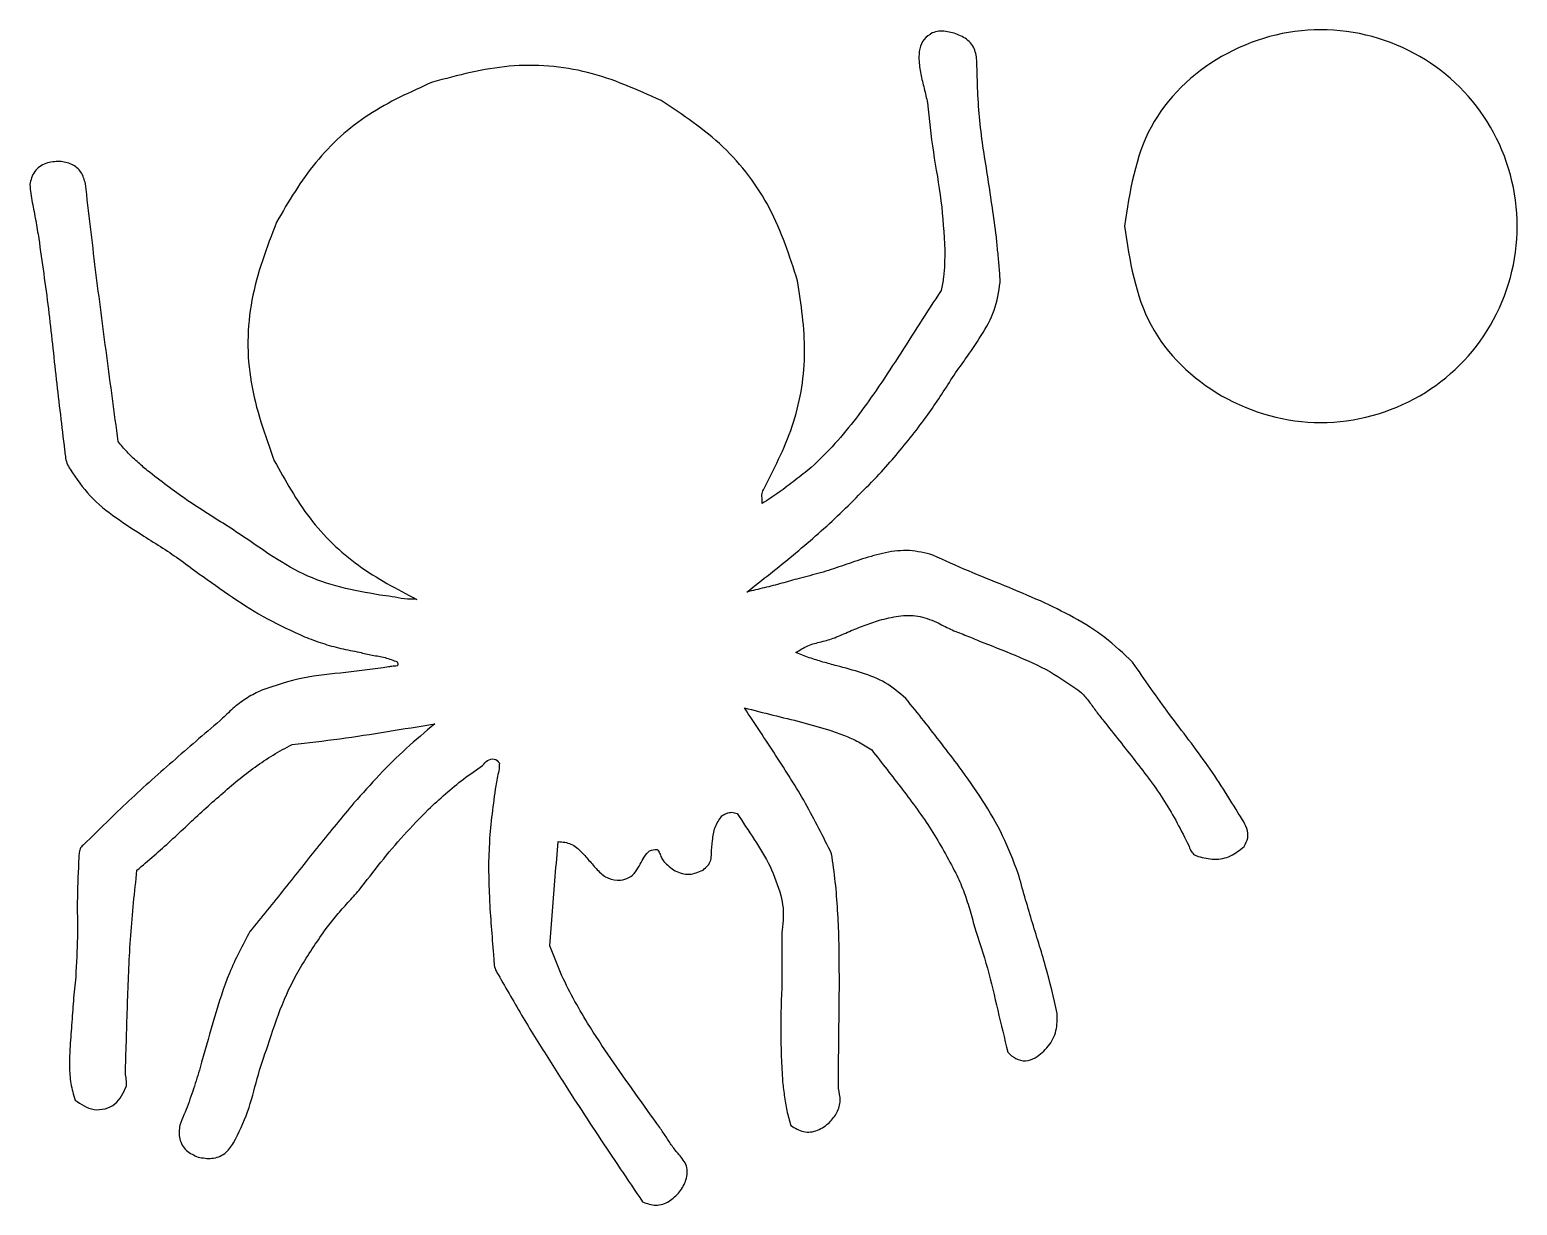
# Model space of a CAD drawing. Extents: x 0 to 279, y 233 to 325.
# Drawn here: x 0 to 116.2, y 233.3 to 325.1 of the extents above; entities outside this region: 1.
import ezdxf

# ---------------------------------------------------------------- set-up
doc = ezdxf.new("R2010")
doc.units = 0
doc.layers.get('0').update_dxf_attribs({"linetype": 'CONTINUOUS'})

msp = doc.modelspace()

# ---------------------------------------------------------------- linework, layer by layer
at = {"color": 7}
msp.add_lwpolyline([(279.3238, 296.9768), (279.3238, 296.9768)], dxfattribs=at)
for points, knots in [([(70.510118, 324.872526), (70.274203, 324.724669), (69.803618, 324.429736), (69.477444, 323.628218), (69.464884, 323.082448), (69.458558, 322.807559)], [0, 0, 0, 0, 0.817206, 1.630099, 2.455024, 2.455024, 2.455024, 2.455024]), ([(72.078991, 324.885883), (71.905479, 324.922398), (71.558342, 324.995454), (71.018345, 325.041551), (70.67899, 324.928689), (70.510118, 324.872526)], [0, 0, 0, 0, 0.533293, 1.066934, 1.59553, 1.59553, 1.59553, 1.59553]), ([(73.99274, 322.591577), (73.95893, 322.955839), (73.891348, 323.683968), (73.10965, 324.538464), (72.423599, 324.769721), (72.078991, 324.885883)], [0, 0, 0, 0, 1.074358, 2.147548, 3.230682, 3.230682, 3.230682, 3.230682]), ([(85.510229, 309.772643), (85.93205, 312.478132), (86.763182, 317.808876), (92.8733, 323.67757), (100.843607, 325.852079), (108.897565, 323.677541), (114.761484, 317.808849), (116.937621, 309.772664), (114.761498, 301.73649), (108.897531, 295.867901), (100.843607, 293.693464), (92.873334, 295.867873), (86.763171, 301.736464), (85.932047, 307.067169), (85.510229, 309.772643)], [0, 0, 0, 0, 8.024513, 15.811047, 23.835659, 31.86008, 39.646562, 47.671072, 55.695526, 63.481931, 71.506337, 79.530934, 87.317391, 95.341847, 95.341847, 95.341847, 95.341847]), ([(49.320309, 319.597955), (47.444223, 320.436706), (43.691695, 322.114366), (37.410685, 322.610472), (33.439237, 321.552361), (31.453667, 321.023347)], [0, 0, 0, 0, 6.137045, 12.275255, 18.41252, 18.41252, 18.41252, 18.41252]), ([(69.458558, 322.807559), (69.495489, 322.422489), (69.569422, 321.651609), (69.890146, 320.534962), (70.049161, 319.779314), (70.128553, 319.402037)], [0, 0, 0, 0, 1.157937, 2.318099, 3.474913, 3.474913, 3.474913, 3.474913]), ([(75.517869, 308.93989), (75.308416, 310.453182), (74.889477, 313.480016), (74.106805, 318.004642), (74.030748, 321.063151), (73.99274, 322.591577)], [0, 0, 0, 0, 4.58443, 9.169614, 13.74983, 13.74983, 13.74983, 13.74983]), ([(31.453667, 321.023347), (29.751975, 320.258353), (26.34853, 318.728336), (22.114576, 314.914742), (20.223257, 311.698685), (19.277528, 310.090538)], [0, 0, 0, 0, 5.576062, 11.152328, 16.72942, 16.72942, 16.72942, 16.72942]), ([(59.977584, 305.508152), (59.356401, 307.433943), (58.113886, 311.28598), (54.36759, 316.225775), (51.002673, 318.473937), (49.320309, 319.597955)], [0, 0, 0, 0, 6.043502, 12.088435, 18.132686, 18.132686, 18.132686, 18.132686]), ([(70.128553, 319.402037), (70.264494, 318.120721), (70.536475, 315.557138), (71.274972, 311.756329), (71.411771, 309.180551), (71.480116, 307.893692)], [0, 0, 0, 0, 3.864609, 7.732089, 11.593385, 11.593385, 11.593385, 11.593385]), ([(2.336882, 314.834552), (1.97174, 314.811382), (1.244414, 314.765229), (0.268158, 314.100317), (0.089293, 313.382274), (0, 313.023814)], [0, 0, 0, 0, 1.089862, 2.170892, 3.248547, 3.248547, 3.248547, 3.248547]), ([(4.350766, 313.083025), (4.265086, 313.398435), (4.094415, 314.026716), (3.299368, 314.687524), (2.658983, 314.785348), (2.336882, 314.834552)], [0, 0, 0, 0, 0.963387, 1.919013, 2.886099, 2.886099, 2.886099, 2.886099]), ([(0, 313.023814), (0.059375, 312.55245), (0.178252, 311.60872), (0.484631, 310.214382), (0.627882, 309.273567), (0.699491, 308.803266)], [0, 0, 0, 0, 1.424539, 2.8521, 4.279011, 4.279011, 4.279011, 4.279011]), ([(6.907558, 292.950618), (6.609882, 295.185817), (6.014531, 299.656215), (5.127676, 306.362838), (4.609736, 310.842963), (4.350766, 313.083025)], [0, 0, 0, 0, 6.764837, 13.529668, 20.294497, 20.294497, 20.294497, 20.294497]), ([(19.277528, 310.090538), (18.512721, 308.085703), (16.982836, 304.07532), (16.921737, 297.483932), (18.376995, 293.445863), (19.104497, 291.427182)], [0, 0, 0, 0, 6.405729, 12.813732, 19.219488, 19.219488, 19.219488, 19.219488]), ([(0.699491, 308.803266), (0.96313, 306.973317), (1.490445, 303.313178), (2.05313, 297.794568), (2.499229, 294.123859), (2.722276, 292.288524)], [0, 0, 0, 0, 5.545906, 11.092544, 16.639059, 16.639059, 16.639059, 16.639059]), ([(75.812509, 305.371387), (75.79405, 305.768593), (75.757103, 306.563639), (75.624007, 307.750383), (75.553245, 308.543421), (75.517869, 308.93989)], [0, 0, 0, 0, 1.19257, 2.387045, 3.581213, 3.581213, 3.581213, 3.581213]), ([(71.480116, 307.893692), (71.478677, 307.541975), (71.4758, 306.838328), (71.408403, 305.784094), (71.266796, 305.095786), (71.1962, 304.752643)], [0, 0, 0, 0, 1.055374, 2.11139, 3.161214, 3.161214, 3.161214, 3.161214]), ([(57.430247, 289.361316), (58.266814, 291.026831), (59.939956, 294.357876), (60.822715, 299.981536), (60.259296, 303.665937), (59.977584, 305.508152)], [0, 0, 0, 0, 5.570624, 11.141292, 16.712051, 16.712051, 16.712051, 16.712051]), ([(71.1962, 304.752643), (70.632651, 303.883433), (69.505536, 302.144986), (67.84091, 299.520666), (66.696528, 297.793644), (66.124384, 296.930205)], [0, 0, 0, 0, 3.107733, 6.215561, 9.322871, 9.322871, 9.322871, 9.322871]), ([(73.087936, 299.378483), (73.510534, 299.986683), (74.355061, 301.202119), (75.462488, 303.163984), (75.695976, 304.636471), (75.812509, 305.371387)], [0, 0, 0, 0, 2.22648, 4.449426, 6.664373, 6.664373, 6.664373, 6.664373]), ([(70.138149, 295.001809), (70.473312, 295.483094), (71.143711, 296.445769), (72.069415, 297.943063), (72.748423, 298.900002), (73.087936, 299.378483)], [0, 0, 0, 0, 1.759202, 3.51879, 5.278461, 5.278461, 5.278461, 5.278461]), ([(66.124384, 296.930205), (65.617073, 296.214461), (64.602495, 294.783034), (62.933861, 292.742509), (61.682701, 291.512121), (61.057367, 290.897169)], [0, 0, 0, 0, 2.631841, 5.263455, 7.893004, 7.893004, 7.893004, 7.893004]), ([(66.369918, 290.396224), (66.81263, 290.887829), (67.698032, 291.871014), (68.95034, 293.411774), (69.742186, 294.471762), (70.138149, 295.001809)], [0, 0, 0, 0, 1.984465, 3.968836, 5.953601, 5.953601, 5.953601, 5.953601]), ([(9.206766, 290.652482), (8.932187, 290.889646), (8.382468, 291.364457), (7.584383, 292.104563), (7.132219, 292.669784), (6.907558, 292.950618)], [0, 0, 0, 0, 1.088882, 2.17998, 3.257448, 3.257448, 3.257448, 3.257448]), ([(2.722276, 292.288524), (2.737803, 292.111065), (2.768604, 291.759039), (2.880523, 291.232612), (3.058684, 290.925032), (3.148386, 290.770169)], [0, 0, 0, 0, 0.535055, 1.061384, 1.595111, 1.595111, 1.595111, 1.595111]), ([(3.148386, 290.770169), (3.64118, 290.044964), (4.628106, 288.592584), (6.715678, 286.960973), (8.183021, 286.01386), (8.917122, 285.540027)], [0, 0, 0, 0, 2.615014, 5.237136, 7.862328, 7.862328, 7.862328, 7.862328]), ([(18.683534, 284.141333), (17.631399, 284.867202), (15.526791, 286.319172), (12.242867, 288.30708), (10.218485, 289.870924), (9.206766, 290.652482)], [0, 0, 0, 0, 3.834486, 7.670195, 11.502332, 11.502332, 11.502332, 11.502332]), ([(19.104497, 291.427182), (19.963612, 289.885158), (21.681919, 286.800972), (25.539791, 283.048644), (28.672251, 281.419586), (30.238418, 280.605089)], [0, 0, 0, 0, 5.278494, 10.55746, 15.836005, 15.836005, 15.836005, 15.836005]), ([(61.057367, 290.897169), (60.64034, 290.571408), (59.80639, 289.919967), (58.548059, 288.950356), (57.656826, 288.378965), (57.211242, 288.093291)], [0, 0, 0, 0, 1.587764, 3.175131, 4.76226, 4.76226, 4.76226, 4.76226]), ([(56.017442, 281.177436), (57.230643, 282.129335), (59.656883, 284.033008), (63.149583, 287.073631), (65.2965, 289.288721), (66.369918, 290.396224)], [0, 0, 0, 0, 4.626218, 9.251821, 13.877072, 13.877072, 13.877072, 13.877072]), ([(57.211242, 288.093291), (57.211012, 288.240587), (57.210556, 288.532564), (57.184976, 288.986965), (57.348614, 289.236721), (57.430247, 289.361316)], [0, 0, 0, 0, 0.44505, 0.882201, 1.317371, 1.317371, 1.317371, 1.317371]), ([(8.917122, 285.540027), (9.409065, 285.235132), (10.39271, 284.625492), (11.833527, 283.655884), (12.757294, 282.958841), (13.219232, 282.610278)], [0, 0, 0, 0, 1.736263, 3.471674, 5.207495, 5.207495, 5.207495, 5.207495]), ([(27.339234, 280.940933), (26.319649, 281.120996), (24.28133, 281.480972), (21.313186, 282.478793), (19.55988, 283.587283), (18.683534, 284.141333)], [0, 0, 0, 0, 3.105865, 6.209136, 9.310229, 9.310229, 9.310229, 9.310229]), ([(65.050811, 283.766824), (64.506832, 283.577941), (63.41915, 283.20027), (61.777352, 282.660923), (60.660511, 282.379941), (60.102044, 282.239438)], [0, 0, 0, 0, 1.727665, 3.454451, 5.181525, 5.181525, 5.181525, 5.181525]), ([(70.549629, 284.067956), (69.942837, 284.219545), (68.727424, 284.523181), (66.840804, 284.299029), (65.647725, 283.9443), (65.050811, 283.766824)], [0, 0, 0, 0, 1.862289, 3.730189, 5.600432, 5.600432, 5.600432, 5.600432]), ([(78.955618, 280.476396), (78.02247, 280.877645), (76.15608, 281.680185), (73.31914, 282.795301), (71.472767, 283.643752), (70.549629, 284.067956)], [0, 0, 0, 0, 3.047207, 6.094724, 9.141924, 9.141924, 9.141924, 9.141924]), ([(13.219232, 282.610278), (14.090139, 281.989723), (15.831616, 280.748852), (18.53469, 279.006154), (20.486976, 278.127333), (21.462859, 277.68804)], [0, 0, 0, 0, 3.209218, 6.417199, 9.623467, 9.623467, 9.623467, 9.623467]), ([(60.102044, 282.239438), (59.650988, 282.110846), (58.748944, 281.853681), (57.385679, 281.505172), (56.473543, 281.286686), (56.017442, 281.177436)], [0, 0, 0, 0, 1.407029, 2.813843, 4.220854, 4.220854, 4.220854, 4.220854]), ([(30.238418, 280.605089), (29.914072, 280.60809), (29.2633, 280.614112), (28.308333, 280.825448), (27.662162, 280.902451), (27.339234, 280.940933)], [0, 0, 0, 0, 0.97034, 1.946908, 2.922526, 2.922526, 2.922526, 2.922526]), ([(86.147204, 275.70176), (85.446963, 276.367968), (84.046239, 277.700614), (81.572657, 279.237823), (79.828224, 280.063415), (78.955618, 280.476396)], [0, 0, 0, 0, 2.893016, 5.787034, 8.683636, 8.683636, 8.683636, 8.683636]), ([(62.885038, 277.599987), (63.267168, 277.766322), (64.032159, 278.099312), (65.188182, 278.582241), (65.982603, 278.841056), (66.379796, 278.970458)], [0, 0, 0, 0, 1.250435, 2.50326, 3.755968, 3.755968, 3.755968, 3.755968]), ([(66.379796, 278.970458), (66.871699, 279.095117), (67.853528, 279.343935), (69.408201, 279.39429), (70.357178, 279.017635), (70.831569, 278.829347)], [0, 0, 0, 0, 1.523606, 3.041084, 4.557934, 4.557934, 4.557934, 4.557934]), ([(70.831569, 278.829347), (71.190772, 278.636539), (71.910469, 278.25023), (73.060407, 277.824235), (73.813527, 277.50764), (74.190013, 277.349373)], [0, 0, 0, 0, 1.221509, 2.447406, 3.67282, 3.67282, 3.67282, 3.67282]), ([(21.462859, 277.68804), (21.926462, 277.508435), (22.85368, 277.14922), (24.294304, 276.754757), (25.27021, 276.565655), (25.758196, 276.471098)], [0, 0, 0, 0, 1.490785, 2.981609, 4.472637, 4.472637, 4.472637, 4.472637]), ([(59.8551, 276.441747), (60.158673, 276.641355), (60.769279, 277.042845), (61.8448, 277.276874), (62.538533, 277.492357), (62.885038, 277.599987)], [0, 0, 0, 0, 1.080356, 2.173023, 3.263419, 3.263419, 3.263419, 3.263419]), ([(74.190013, 277.349373), (75.118963, 276.984271), (76.976355, 276.254266), (79.729477, 275.044198), (81.359755, 273.884754), (82.174362, 273.305411)], [0, 0, 0, 0, 2.996597, 5.991559, 8.982614, 8.982614, 8.982614, 8.982614]), ([(25.758196, 276.471098), (26.088563, 276.390624), (26.750132, 276.229472), (27.765166, 276.093695), (28.397948, 275.84176), (28.712724, 275.716436)], [0, 0, 0, 0, 1.020239, 2.043058, 3.055495, 3.055495, 3.055495, 3.055495]), ([(28.712724, 275.716436), (28.747171, 275.622286), (28.834422, 275.38381), (28.358552, 275.386327), (28.132446, 275.342011), (28.021139, 275.320196)], [0, 0, 0, 0, 0.248775, 0.630135, 0.999891, 0.999891, 0.999891, 0.999891]), ([(63.044493, 275.409378), (62.684582, 275.506701), (61.96496, 275.701292), (60.895971, 276.032385), (60.202088, 276.305281), (59.8551, 276.441747)], [0, 0, 0, 0, 1.118561, 2.236494, 3.354724, 3.354724, 3.354724, 3.354724]), ([(68.43268, 272.865144), (67.921027, 273.302695), (66.895919, 274.179338), (64.98717, 274.894051), (63.692368, 275.237518), (63.044493, 275.409378)], [0, 0, 0, 0, 2.004739, 4.016539, 6.031284, 6.031284, 6.031284, 6.031284]), ([(94.741153, 263.367238), (93.868372, 264.793182), (92.12196, 267.64646), (89.001391, 271.578941), (87.098444, 274.327712), (86.147204, 275.70176)], [0, 0, 0, 0, 5.010764, 10.026406, 15.039586, 15.039586, 15.039586, 15.039586]), ([(28.021139, 275.320196), (26.911174, 275.164734), (24.6905, 274.853707), (21.320341, 274.588286), (19.187839, 273.870189), (18.123295, 273.511716)], [0, 0, 0, 0, 3.364917, 6.732091, 10.088504, 10.088504, 10.088504, 10.088504]), ([(18.123295, 273.511716), (17.744604, 273.325593), (16.987807, 272.953636), (15.970341, 272.1925), (15.368846, 271.603082), (15.067844, 271.308124)], [0, 0, 0, 0, 1.263741, 2.525525, 3.789443, 3.789443, 3.789443, 3.789443]), ([(82.174362, 273.305411), (82.379385, 273.071568), (82.791152, 272.601919), (83.315825, 271.82404), (83.707552, 271.335466), (83.903256, 271.091378)], [0, 0, 0, 0, 0.932046, 1.871918, 2.810262, 2.810262, 2.810262, 2.810262]), ([(62.639787, 260.72338), (61.984229, 262.04836), (60.67288, 264.69879), (58.280189, 268.436768), (56.646801, 270.89921), (55.830047, 272.13052)], [0, 0, 0, 0, 4.431479, 8.864531, 13.29823, 13.29823, 13.29823, 13.29823]), ([(55.830047, 272.13052), (56.571417, 271.936818), (58.054236, 271.549393), (60.293974, 271.030325), (61.765432, 270.602117), (62.500933, 270.38808)], [0, 0, 0, 0, 2.298754, 4.597754, 6.895332, 6.895332, 6.895332, 6.895332]), ([(72.614084, 267.517316), (72.156828, 268.117291), (71.242265, 269.317305), (69.856425, 271.106418), (68.907198, 272.278981), (68.43268, 272.865144)], [0, 0, 0, 0, 2.263084, 4.52641, 6.788823, 6.788823, 6.788823, 6.788823]), ([(15.067844, 271.308124), (13.834726, 270.248479), (11.368583, 268.129267), (7.720461, 264.889439), (5.406961, 262.603867), (4.250238, 261.461109)], [0, 0, 0, 0, 4.877797, 9.755228, 14.632424, 14.632424, 14.632424, 14.632424]), ([(20.491055, 269.259473), (21.736177, 269.400291), (24.226469, 269.681931), (27.93899, 270.275082), (30.412467, 270.676659), (31.649247, 270.877453)], [0, 0, 0, 0, 3.758672, 7.51749, 11.276559, 11.276559, 11.276559, 11.276559]), ([(31.649247, 270.877453), (30.895482, 270.245261), (29.387852, 268.980791), (27.291627, 266.899099), (25.983725, 265.429566), (25.329783, 264.694811)], [0, 0, 0, 0, 2.950345, 5.901087, 8.851742, 8.851742, 8.851742, 8.851742]), ([(83.903256, 271.091378), (84.717255, 270.063575), (86.34508, 268.00819), (88.760208, 264.886471), (89.947977, 262.542841), (90.541404, 261.371927)], [0, 0, 0, 0, 3.935952, 7.871063, 11.800125, 11.800125, 11.800125, 11.800125]), ([(62.500933, 270.38808), (62.882238, 270.253668), (63.644885, 269.984831), (64.753533, 269.487138), (65.434236, 269.051891), (65.773864, 268.834729)], [0, 0, 0, 0, 1.212984, 2.426089, 3.634053, 3.634053, 3.634053, 3.634053]), ([(16.260262, 266.474787), (16.70443, 266.822065), (17.592813, 267.516659), (18.997668, 268.463841), (19.993308, 268.994289), (20.491055, 269.259473)], [0, 0, 0, 0, 1.691354, 3.382884, 5.073917, 5.073917, 5.073917, 5.073917]), ([(65.773864, 268.834729), (66.572775, 267.812972), (68.170328, 265.769801), (70.504496, 262.645786), (71.731162, 260.356757), (72.34428, 259.212644)], [0, 0, 0, 0, 3.892657, 7.784005, 11.67262, 11.67262, 11.67262, 11.67262]), ([(31.127982, 264.169313), (31.572835, 264.586665), (32.462434, 265.42127), (33.882223, 266.578346), (34.879718, 267.280495), (35.378531, 267.631616)], [0, 0, 0, 0, 1.829616, 3.658797, 5.488455, 5.488455, 5.488455, 5.488455]), ([(35.378531, 267.631616), (35.495272, 267.76781), (35.726434, 268.037491), (36.317137, 268.225697), (36.567824, 267.946255), (36.690582, 267.809416)], [0, 0, 0, 0, 0.541674, 1.072582, 1.582032, 1.582032, 1.582032, 1.582032]), ([(36.690582, 267.809416), (36.68056, 267.610361), (36.660376, 267.209478), (36.500091, 266.627088), (36.434785, 266.229706), (36.402151, 266.031133)], [0, 0, 0, 0, 0.596088, 1.200484, 1.804163, 1.804163, 1.804163, 1.804163]), ([(77.218822, 259.176802), (76.840682, 260.171221), (76.084315, 262.160284), (74.471703, 264.925429), (73.233417, 266.653177), (72.614084, 267.517316)], [0, 0, 0, 0, 3.187027, 6.374775, 9.564479, 9.564479, 9.564479, 9.564479]), ([(8.375989, 259.433342), (9.268176, 260.197799), (11.052808, 261.726934), (13.582042, 264.183613), (15.367676, 265.711194), (16.260262, 266.474787)], [0, 0, 0, 0, 3.523946, 7.048908, 10.572048, 10.572048, 10.572048, 10.572048]), ([(36.402151, 266.031133), (36.200476, 264.574706), (35.796978, 261.660798), (35.858051, 257.240038), (36.102618, 254.311543), (36.224916, 252.847122)], [0, 0, 0, 0, 4.405237, 8.813663, 13.223135, 13.223135, 13.223135, 13.223135]), ([(25.329783, 264.694811), (24.411032, 263.590851), (22.573401, 261.382778), (19.91945, 257.987739), (18.103744, 255.761593), (17.195913, 254.648547)], [0, 0, 0, 0, 4.308517, 8.61763, 12.926534, 12.926534, 12.926534, 12.926534]), ([(25.73703, 257.8862), (26.299232, 258.615436), (27.423422, 260.073627), (29.188174, 262.201744), (30.481347, 263.513424), (31.127982, 264.169313)], [0, 0, 0, 0, 2.762603, 5.524148, 8.286108, 8.286108, 8.286108, 8.286108]), ([(54.054304, 263.675707), (54.175477, 263.751077), (54.419475, 263.902848), (54.849623, 263.997097), (55.121599, 263.917824), (55.253184, 263.879471)], [0, 0, 0, 0, 0.427492, 0.860817, 1.266965, 1.266965, 1.266965, 1.266965]), ([(55.253184, 263.879471), (55.703007, 263.202344), (56.602682, 261.848046), (57.919835, 259.778145), (58.430812, 258.22883), (58.685853, 257.455529)], [0, 0, 0, 0, 2.441604, 4.883368, 7.316594, 7.316594, 7.316594, 7.316594]), ([(53.248278, 260.730153), (53.274535, 261.074242), (53.327079, 261.76282), (53.467049, 262.81132), (53.859484, 263.388948), (54.054304, 263.675707)], [0, 0, 0, 0, 1.039483, 2.080176, 3.106158, 3.106158, 3.106158, 3.106158]), ([(94.85884, 261.288107), (94.984478, 261.507574), (95.235024, 261.945236), (95.118181, 262.725913), (94.867565, 263.152211), (94.741153, 263.367238)], [0, 0, 0, 0, 0.739696, 1.475101, 2.223581, 2.223581, 2.223581, 2.223581]), ([(40.636896, 253.523891), (40.701035, 254.429953), (40.829314, 256.242074), (41.046348, 258.958472), (41.207437, 260.767998), (41.287982, 261.672776)], [0, 0, 0, 0, 2.724979, 5.449951, 8.175009, 8.175009, 8.175009, 8.175009]), ([(41.287982, 261.672776), (41.631198, 261.643001), (42.32028, 261.583223), (43.114981, 260.881513), (43.5504, 260.365688), (43.768998, 260.106724)], [0, 0, 0, 0, 1.007697, 2.023174, 3.046965, 3.046965, 3.046965, 3.046965]), ([(3.838053, 260.41858), (3.785475, 259.385239), (3.680281, 257.317826), (3.758462, 254.212529), (3.647499, 252.145437), (3.59204, 251.112302)], [0, 0, 0, 0, 3.103057, 6.208307, 9.311084, 9.311084, 9.311084, 9.311084]), ([(4.250238, 261.461109), (4.14536, 261.375257), (3.940574, 261.207623), (3.848985, 260.808522), (3.841771, 260.551188), (3.838053, 260.41858)], [0, 0, 0, 0, 0.395475, 0.772202, 1.172736, 1.172736, 1.172736, 1.172736]), ([(47.682573, 259.910016), (47.787034, 260.092256), (47.995728, 260.456338), (48.370959, 261.031814), (48.811509, 261.049104), (49.026233, 261.057531)], [0, 0, 0, 0, 0.641573, 1.281741, 1.890443, 1.890443, 1.890443, 1.890443]), ([(49.026233, 261.057531), (49.093319, 260.968176), (49.23633, 260.777692), (49.319101, 260.418891), (49.467437, 260.216634), (49.541007, 260.11632)], [0, 0, 0, 0, 0.332149, 0.708065, 1.077967, 1.077967, 1.077967, 1.077967]), ([(52.595216, 259.451687), (52.726081, 259.558685), (52.984543, 259.770009), (53.242124, 260.224126), (53.246213, 260.56037), (53.248278, 260.730153)], [0, 0, 0, 0, 0.505564, 0.998505, 1.501281, 1.501281, 1.501281, 1.501281]), ([(63.218342, 254.081844), (63.187128, 254.822725), (63.124695, 256.304601), (62.95717, 258.52326), (62.745517, 259.990454), (62.639787, 260.72338)], [0, 0, 0, 0, 2.224691, 4.449725, 6.670692, 6.670692, 6.670692, 6.670692]), ([(90.541404, 261.371927), (90.585245, 261.246604), (90.671003, 261.001456), (90.90272, 260.663092), (91.149062, 260.564877), (91.274618, 260.514818)], [0, 0, 0, 0, 0.399471, 0.781419, 1.178451, 1.178451, 1.178451, 1.178451]), ([(91.274618, 260.514818), (91.692611, 260.411167), (92.531594, 260.203121), (93.855968, 260.4631), (94.525643, 261.014005), (94.85884, 261.288107)], [0, 0, 0, 0, 1.283676, 2.576559, 3.856829, 3.856829, 3.856829, 3.856829]), ([(7.488851, 244.125327), (7.539064, 245.828955), (7.639488, 249.236179), (7.83293, 254.348028), (8.194982, 257.738363), (8.375989, 259.433342)], [0, 0, 0, 0, 5.113552, 10.227011, 15.339338, 15.339338, 15.339338, 15.339338]), ([(43.768998, 260.106724), (43.978978, 259.861203), (44.397631, 259.371687), (45.16227, 258.703721), (45.822813, 258.671907), (46.150953, 258.656102)], [0, 0, 0, 0, 0.976861, 1.947638, 2.905969, 2.905969, 2.905969, 2.905969]), ([(46.150953, 258.656102), (46.380726, 258.702998), (46.838223, 258.796371), (47.355359, 259.300529), (47.572858, 259.705654), (47.682573, 259.910016)], [0, 0, 0, 0, 0.690558, 1.374961, 2.071629, 2.071629, 2.071629, 2.071629]), ([(49.541007, 260.11632), (49.814349, 259.851654), (50.361461, 259.321908), (51.537752, 258.984331), (52.244392, 259.296637), (52.595216, 259.451687)], [0, 0, 0, 0, 1.135927, 2.273632, 3.39537, 3.39537, 3.39537, 3.39537]), ([(72.34428, 259.212644), (72.550816, 258.760993), (72.963849, 257.857778), (73.417871, 256.437578), (73.679386, 255.480636), (73.810142, 255.002171)], [0, 0, 0, 0, 1.488645, 2.977002, 4.465319, 4.465319, 4.465319, 4.465319]), ([(80.272184, 248.251133), (79.984255, 249.478797), (79.408271, 251.934661), (78.248292, 255.536998), (77.561964, 257.963587), (77.218822, 259.176802)], [0, 0, 0, 0, 3.781302, 7.564262, 11.346731, 11.346731, 11.346731, 11.346731]), ([(23.157293, 254.885331), (23.427734, 255.232525), (23.968585, 255.926871), (24.856344, 256.904023), (25.443501, 257.558845), (25.73703, 257.8862)], [0, 0, 0, 0, 1.319784, 2.639411, 3.958588, 3.958588, 3.958588, 3.958588]), ([(58.685853, 257.455529), (58.750329, 257.133947), (58.879144, 256.491456), (58.874855, 255.504595), (58.793081, 254.856286), (58.752176, 254.531989)], [0, 0, 0, 0, 0.981815, 1.961574, 2.942198, 2.942198, 2.942198, 2.942198]), ([(17.195913, 254.648547), (16.628082, 253.576565), (15.491565, 251.430983), (14.418805, 247.944461), (13.759432, 245.612934), (13.429714, 244.44706)], [0, 0, 0, 0, 3.631055, 7.267588, 10.904811, 10.904811, 10.904811, 10.904811]), ([(18.59582, 245.711133), (18.947727, 246.801038), (19.651456, 248.980586), (21.192369, 252.067454), (22.502259, 253.945954), (23.157293, 254.885331)], [0, 0, 0, 0, 3.432897, 6.864968, 10.297963, 10.297963, 10.297963, 10.297963]), ([(58.752176, 254.531989), (58.764261, 253.25526), (58.788435, 250.701469), (58.605506, 246.872596), (58.731147, 244.321099), (58.793944, 243.045827)], [0, 0, 0, 0, 3.830017, 7.661028, 11.489186, 11.489186, 11.489186, 11.489186]), ([(73.810142, 255.002171), (74.160675, 253.931324), (74.861933, 251.789038), (75.609939, 248.490685), (76.143299, 246.301601), (76.409973, 245.207084)], [0, 0, 0, 0, 3.378341, 6.758546, 10.138595, 10.138595, 10.138595, 10.138595]), ([(43.572571, 247.487158), (43.194485, 248.131682), (42.438356, 249.420654), (41.424279, 251.424053), (40.899335, 252.824003), (40.636896, 253.523891)], [0, 0, 0, 0, 2.241788, 4.483315, 6.724282, 6.724282, 6.724282, 6.724282]), ([(63.170647, 242.389378), (63.179662, 243.688592), (63.197692, 246.287047), (63.265351, 250.184401), (63.234011, 252.782752), (63.218342, 254.081844)], [0, 0, 0, 0, 3.897761, 7.795599, 11.692937, 11.692937, 11.692937, 11.692937]), ([(36.224916, 252.847122), (36.23821, 252.665514), (36.264599, 252.305037), (36.307554, 251.751467), (36.499739, 251.439597), (36.596038, 251.283329)], [0, 0, 0, 0, 0.548598, 1.088922, 1.631563, 1.631563, 1.631563, 1.631563]), ([(3.59204, 251.112302), (3.527262, 250.484132), (3.39769, 249.22762), (3.273449, 247.336881), (3.176506, 246.077478), (3.128038, 245.44782)], [0, 0, 0, 0, 1.894332, 3.78918, 5.683768, 5.683768, 5.683768, 5.683768]), ([(36.596038, 251.283329), (37.241131, 250.15431), (38.531322, 247.896261), (40.586843, 244.580351), (41.992945, 242.392878), (42.695989, 241.299153)], [0, 0, 0, 0, 3.900673, 7.801381, 11.70201, 11.70201, 11.70201, 11.70201]), ([(78.553169, 244.762867), (78.912206, 245.043392), (79.633254, 245.606768), (80.276049, 246.878607), (80.273468, 247.795122), (80.272184, 248.251133)], [0, 0, 0, 0, 1.357307, 2.72586, 4.081059, 4.081059, 4.081059, 4.081059]), ([(49.22012, 239.317107), (48.582297, 240.21795), (47.30665, 242.019638), (45.362851, 244.701315), (44.169269, 246.55864), (43.572571, 247.487158)], [0, 0, 0, 0, 3.311496, 6.622997, 9.933467, 9.933467, 9.933467, 9.933467]), ([(3.128038, 245.44782), (3.115129, 245.000619), (3.089298, 244.105756), (3.167741, 242.760078), (3.413844, 241.899954), (3.536329, 241.471873)], [0, 0, 0, 0, 1.34295, 2.687289, 4.019301, 4.019301, 4.019301, 4.019301]), ([(15.917305, 238.123024), (16.319547, 238.925016), (17.125735, 240.532397), (17.71871, 243.168491), (18.303603, 244.864029), (18.59582, 245.711133)], [0, 0, 0, 0, 2.681263, 5.373889, 8.062298, 8.062298, 8.062298, 8.062298]), ([(76.409973, 245.207084), (76.604792, 245.02585), (76.991361, 244.666235), (77.809844, 244.467321), (78.304435, 244.66397), (78.553169, 244.762867)], [0, 0, 0, 0, 0.791483, 1.570496, 2.358628, 2.358628, 2.358628, 2.358628]), ([(7.554778, 242.565767), (7.55383, 242.739269), (7.551932, 243.086546), (7.451505, 243.601946), (7.47638, 243.950555), (7.488851, 244.125327)], [0, 0, 0, 0, 0.519764, 1.04034, 1.563713, 1.563713, 1.563713, 1.563713]), ([(13.429714, 244.44706), (13.270079, 243.888862), (12.950858, 242.772631), (12.37925, 241.126496), (11.940081, 240.051806), (11.720463, 239.51438)], [0, 0, 0, 0, 1.741519, 3.482521, 5.224045, 5.224045, 5.224045, 5.224045]), ([(58.793944, 243.045827), (58.843937, 242.645711), (58.944041, 241.844523), (59.108385, 240.646097), (59.3439, 239.876848), (59.460836, 239.494907)], [0, 0, 0, 0, 1.210276, 2.423443, 3.619801, 3.619801, 3.619801, 3.619801]), ([(3.536329, 241.471873), (4.006612, 241.146781), (4.95578, 240.49065), (6.840435, 240.992432), (7.31829, 242.044904), (7.554778, 242.565767)], [0, 0, 0, 0, 1.657707, 3.345738, 4.99965, 4.99965, 4.99965, 4.99965]), ([(62.487669, 239.7252), (62.697198, 239.97302), (63.114909, 240.467066), (63.385926, 241.440682), (63.24243, 242.073042), (63.170647, 242.389378)], [0, 0, 0, 0, 0.967569, 1.928912, 2.891198, 2.891198, 2.891198, 2.891198]), ([(42.695989, 241.299153), (43.263583, 240.430733), (44.398757, 238.693916), (46.128916, 236.106784), (47.288487, 234.386202), (47.868276, 233.525907)], [0, 0, 0, 0, 3.112351, 6.224618, 9.336915, 9.336915, 9.336915, 9.336915]), ([(11.720463, 239.51438), (11.679516, 239.156757), (11.597901, 238.443956), (12.179661, 237.448847), (12.834119, 237.157928), (13.16259, 237.011916)], [0, 0, 0, 0, 1.060215, 2.113181, 3.174174, 3.174174, 3.174174, 3.174174]), ([(59.460836, 239.494907), (59.777494, 239.288432), (60.410817, 238.875479), (61.606099, 239.033128), (62.192837, 239.493744), (62.487669, 239.7252)], [0, 0, 0, 0, 1.104799, 2.209623, 3.325521, 3.325521, 3.325521, 3.325521]), ([(50.715616, 237.212858), (50.532642, 237.432583), (50.165097, 237.873955), (49.712589, 238.608425), (49.384174, 239.081027), (49.22012, 239.317107)], [0, 0, 0, 0, 0.856672, 1.72083, 2.583376, 2.583376, 2.583376, 2.583376]), ([(13.16259, 237.011916), (13.518467, 236.948795), (14.228226, 236.822908), (15.307647, 237.221087), (15.714042, 237.822314), (15.917305, 238.123024)], [0, 0, 0, 0, 1.074093, 2.142169, 3.210932, 3.210932, 3.210932, 3.210932]), ([(50.765851, 234.2896), (50.961063, 234.594246), (51.349865, 235.201009), (51.424668, 236.370553), (50.951344, 236.932828), (50.715616, 237.212858)], [0, 0, 0, 0, 1.08103, 2.153082, 3.216716, 3.216716, 3.216716, 3.216716]), ([(47.868276, 233.525907), (48.212557, 233.393351), (48.901716, 233.128011), (50.008466, 233.503182), (50.512596, 234.026637), (50.765851, 234.2896)], [0, 0, 0, 0, 1.078505, 2.158879, 3.249503, 3.249503, 3.249503, 3.249503])]:
    msp.add_open_spline(points, degree=3, knots=knots, dxfattribs=at)

doc.saveas('drawing.dxf')
